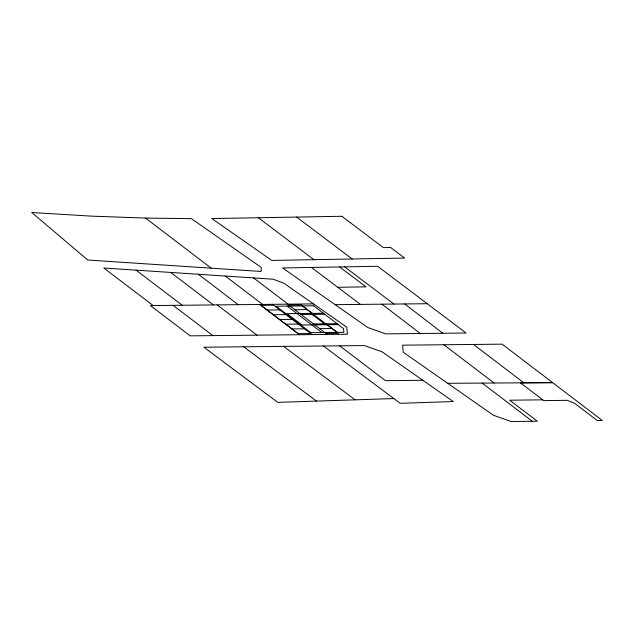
<?xml version="1.0" encoding="UTF-8"?>
<svg xmlns="http://www.w3.org/2000/svg" width="634" height="634" viewBox="0 0 634 634"><rect width="100%" height="100%" fill="white"/><g stroke="black" fill="none" stroke-linecap="round" stroke-linejoin="round"><path stroke-width="0.95" d="M393.849 398.572L277.74 402.352L203.934 347.21L364.471 345.578L382.143 351.846L453.31 401.576L400.173 403.295L323.451 345.998M344.65 266.866L377.634 266.28L466.101 333.032L385.583 333.856L367.91 327.564L282.59 267.96L344.65 266.866L393.96 304.066M337.771 287.305L366 286.837L339.65 266.954M542.752 399.848L509.72 400.197L537.323 421.222L511.115 421.523L493.434 415.254L403.224 352.242L402.606 345.181L502.112 344.159L602.3 420.461L597.268 420.516L574.412 403.169L567.327 400.323L543.742 400.609L520.419 382.857L552.658 382.659L447.699 383.301M153.198 305.548L103.794 268.016L273.23 279.206L283.842 283.2L346.798 327.176L347.448 334.237L190.232 335.846L150.401 305.58L313.473 303.9M273.547 305.176L260.946 305.303L298.162 333.674L310.771 333.539M288.676 305.017L301.285 304.883L313.687 314.345M335.124 304.661L427.261 303.718M267.152 310.034L279.752 309.899M294.881 309.741L307.482 309.614M323.443 313.283L287.043 313.656L301.974 325.004L338.334 324.632M273.349 314.757L285.958 314.63M301.087 314.472L324.687 314.226M279.554 319.488L292.163 319.354M285.76 324.212L298.36 324.085M313.489 323.926L337.09 323.681M291.965 328.943L304.566 328.808M319.694 328.658L332.295 328.523M325.9 333.381L338.501 333.254L326.098 323.8M422.854 380.297L385.464 380.685L339.745 345.831M145.574 218.08L191.42 218.643L261.295 267.453L261.057 271.455L87.754 260.019L31.7 212.477L90.725 216.099L145.574 218.08L211.225 268.166M283.62 346.402L355.143 399.832M243.765 346.806L316.445 401.092M296.657 217.09L352.179 258.989M258.371 217.779L313.893 259.671M311.452 267.453L360.437 304.407M253.521 277.906L288.098 304.161M225.252 276.036L262.65 304.431M259.718 304.455L299.549 334.728M217.169 304.899L257 335.164M170.697 272.43L213.492 304.938M136.048 270.139L182.259 305.247M173.074 305.342L212.905 335.616M473.495 344.444L523.898 382.833M443.871 344.761L494.1 383.015M482.149 383.087L532.291 421.277M302.283 305.929L337.042 332.422M312.079 314.361L324.489 323.815M287.559 304.169L327.287 334.443M287.162 306.087L321.921 332.581M272.438 304.32L312.158 334.594M198.355 274.26L238.21 304.677M381.945 304.185L420.318 333.5M404.722 303.948L442.841 333.27M341.853 216.281L211.867 218.564L271.796 260.423L404.658 258.054L390.615 247.49L383.372 247.625L341.853 216.281M313.648 305.81L276.099 306.206L310.858 332.692L343.858 332.351L343.509 328.571L313.648 305.81"/></g></svg>
